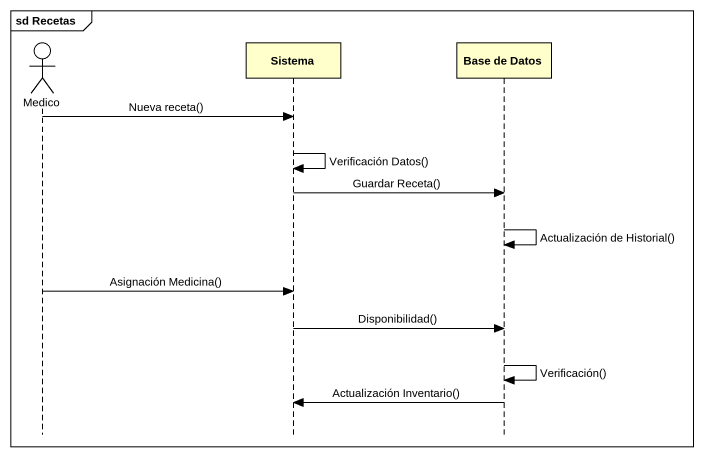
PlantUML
@startuml
mainframe sd Recetas
hide footbox
actor Medico
participant Sistema
participant "Base de Datos" as Base_de_Datos

Medico -> Sistema : Nueva receta()
Sistema -> Sistema : Verificación Datos()
Sistema -> Base_de_Datos : Guardar Receta()
Base_de_Datos -> Base_de_Datos : Actualización de Historial()
Medico -> Sistema : Asignación Medicina()
Sistema -> Base_de_Datos : Disponibilidad()
Base_de_Datos -> Base_de_Datos : Verificación()
Base_de_Datos -> Sistema : Actualización Inventario()
@enduml
